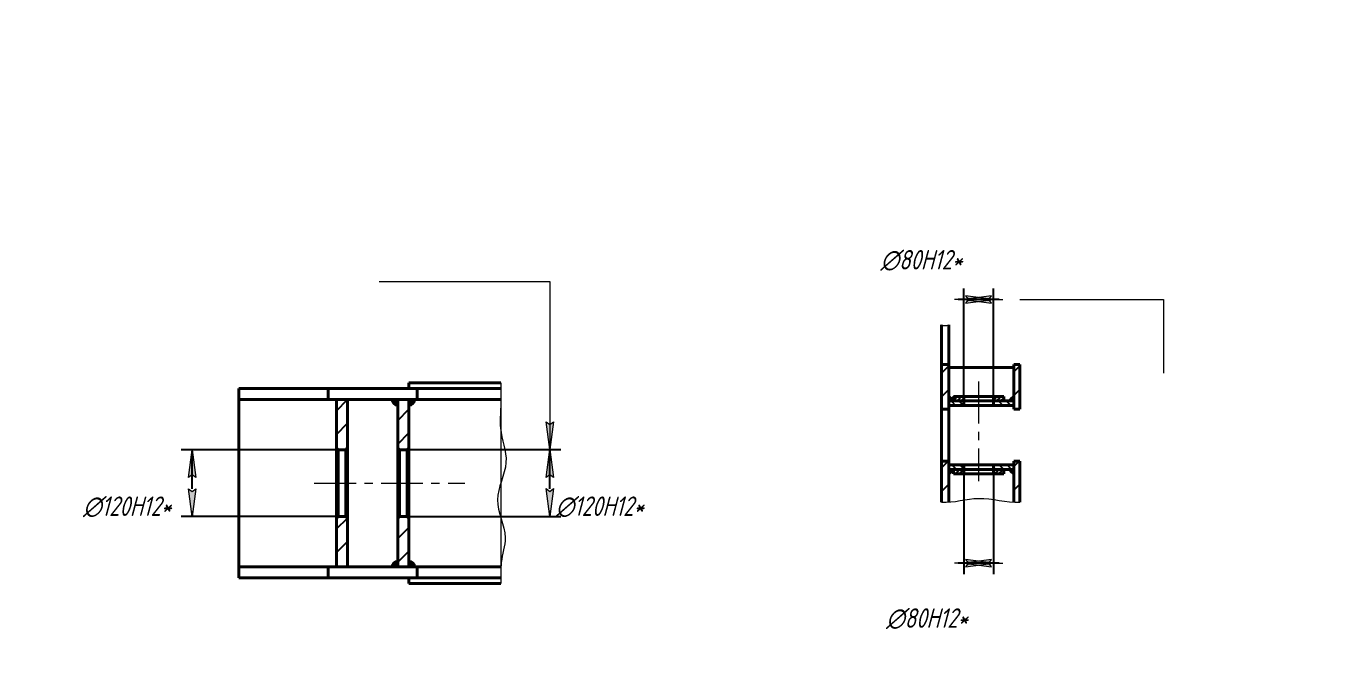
# Model space of a CAD drawing. Header units: millimetres. Extents: x 0 to 841, y 0 to 594.
# Drawn here: x 606 to 841, y 266.3 to 378.6 of the extents above; entities that cross this region are included whole.
import ezdxf

# ---------------------------------------------------------------- set-up
doc = ezdxf.new("R2010")
doc.units = ezdxf.units.MM
for name, pattern in [('K5LT_AXLED', [12, 7.5, -1.5, 1.5, -1.5]), ('K5LT_BASIC', [0]), ('K5LT_THIN', [0]), ('K5LT_THIN_INCLUDED_TO_HATCHING', [0])]:
    doc.linetypes.add(name, pattern=pattern)
doc.layers.add('Системный слой', color=7, linetype='Continuous')
doc.styles.add('KDIMTEXTSTYLE', font='GOST_AU.SHX', dxfattribs={"width": 0.96, "oblique": 15, "height": 5})
doc.dimstyles.new('KDIMSTYLE (0.07)', dxfattribs={"dimtxt": 5, "dimasz": 1, "dimexe": 2, "dimexo": 0.0625, "dimgap": 1, "dimtad": 1, "dimlfac": 15, "dimtxsty": 'KDIMTEXTSTYLE', "dimsah": 1, "dimcen": 0.09, "dimdle": 1, "dimadec": 0, "dimazin": 0, "dimtfac": 0.667, "dimtmove": 0, "dimatfit": 3, "dimfxl": 1, "dimtvp": 1, "dimtolj": 1, "dimtzin": 0, "dimarcsym": 0})
doc.dimstyles.new('KDIMSTYLE (0.10)', dxfattribs={"dimtxt": 5, "dimasz": 1, "dimexe": 2, "dimexo": 0.0625, "dimgap": 1, "dimtad": 1, "dimlfac": 10, "dimtxsty": 'KDIMTEXTSTYLE', "dimsah": 1, "dimcen": 0.09, "dimdle": 1, "dimadec": 0, "dimazin": 0, "dimtfac": 0.667, "dimtmove": 0, "dimatfit": 3, "dimfxl": 1, "dimtvp": 1, "dimtolj": 1, "dimtzin": 0, "dimarcsym": 0})
pattern_1 = [(45, (0, 0), (-2.121320343559643, 2.121320343559643), [])]
pattern_2 = [(45, (0, 0), (-0.3535533905932738, 0.3535533905932738), [])]
pattern_3 = [(135, (0, 0), (-0.7071067811865476, -0.7071067811865475), [])]

# ---------------------------------------------------------------- blocks, each defined once
blk = doc.blocks.new('U289')
at = {"layer": 'Системный слой', "color": 150, "linetype": 'K5LT_BASIC', "lineweight": 40, "true_color": 0x0080ff}
for p, q in [((661.7023193368102, 311.5646020561226), (660.2023193366509, 311.5646020561226)), ((672.7023193367211, 311.5646020561227), (663.7023193368105, 311.5646020561226)), ((676.2023193366043, 311.5646020561226), (674.7023193367374, 311.5646020561227))]:
    blk.add_line(p, q, dxfattribs=at)
blk = doc.blocks.new('U290')
at = {"layer": 'Системный слой', "color": 150, "linetype": 'K5LT_BASIC', "lineweight": 40, "true_color": 0x0080ff}
for p, q in [((661.7023193368102, 281.5646020561226), (660.2023193366509, 281.5646020561226)), ((672.7023193367211, 281.5646020561227), (663.7023193368105, 281.5646020561226)), ((676.2023193366043, 281.5646020561226), (674.7023193367374, 281.5646020561227))]:
    blk.add_line(p, q, dxfattribs=at)
blk = doc.blocks.new('U291')
at = {"layer": 'Системный слой', "color": 150, "linetype": 'K5LT_BASIC', "lineweight": 40, "true_color": 0x0080ff}
for p, q in [((674.7023193366726, 313.5646020561226), (674.7023193366726, 314.564602056101)), ((674.7023193366725, 278.564602056101), (674.7023193366725, 279.5646020561226))]:
    blk.add_line(p, q, dxfattribs=at)
blk = doc.blocks.new('KDIMARROW_01')
at = {"layer": 'Системный слой'}
blk.add_hatch(color=0, dxfattribs=at).paths.add_polyline_path([(-5, -0.6582624912261956), (0, 0), (-5, 0.658262491226197), (-4.5, 5.51091059616309e-16)])
at = {"layer": 'Системный слой', "color": 0, "linetype": 'K5LT_THIN', "lineweight": 18}
for p, q in [((-4.5, 5.51091059616309e-16), (-5, 0.658262491226197)), ((-5, 0.658262491226197), (0, 0)), ((0, 0), (-5, -0.6582624912261956)), ((-5, -0.6582624912261956), (-4.5, 5.51091059616309e-16)), ((0, 0), (-1, 0))]:
    blk.add_line(p, q, dxfattribs=at)
blk = doc.blocks.new('U294')
at = {"layer": 'Системный слой'}
blk.add_hatch(color=7, dxfattribs=at).paths.add_polyline_path([(699.9633372624343, 302.5853921826013), (700.6215997536605, 307.5853921826013), (699.9633372624343, 307.0853921826013), (699.3050747712081, 307.5853921826013)])
at = {"layer": 'Системный слой', "color": 7, "linetype": 'K5LT_THIN', "lineweight": 18}
for p, q in [((699.9633372624343, 332.7488267315281), (699.9633372624343, 302.5853921826013)), ((699.9633372624343, 302.5853921826013), (699.3050747712081, 307.5853921826013)), ((699.3050747712081, 307.5853921826013), (699.9633372624343, 307.0853921826013)), ((699.9633372624343, 307.0853921826013), (700.6215997536605, 307.5853921826013)), ((700.6215997536605, 307.5853921826013), (699.9633372624343, 302.5853921826013))]:
    blk.add_line(p, q, dxfattribs=at)
blk = doc.blocks.new('U295')
at = {"layer": 'Системный слой', "color": 150, "linetype": 'K5LT_BASIC', "lineweight": 40, "true_color": 0x0080ff}
for p, q in [((771.5749787001108, 324.9901420924938), (771.5749787001338, 317.8507167379615)), ((771.5749787001596, 309.8507167379615), (771.5749786995812, 300.5173834047034))]:
    blk.add_line(p, q, dxfattribs=at)
blk = doc.blocks.new('U296')
at = {"layer": 'Системный слой', "color": 150, "linetype": 'K5LT_BASIC', "lineweight": 40, "true_color": 0x0080ff}
for p, q in [((770.2416453668004, 317.8507167379572), (770.241645366784, 324.9901420924938)), ((770.2416453662478, 300.5173834047077), (770.2416453668262, 309.8507167379572))]:
    blk.add_line(p, q, dxfattribs=at)
blk = doc.blocks.new('KDIMARROW_02')
at = {"layer": 'Системный слой'}
blk.add_hatch(color=0, dxfattribs=at).paths.add_polyline_path([(4.5, -5.51091059616309e-16), (5, 0.6582624912261956), (0, 0), (5, -0.658262491226197)])
at = {"layer": 'Системный слой', "color": 0, "linetype": 'K5LT_THIN', "lineweight": 18}
for p, q in [((0, 0), (-1, 0)), ((5, 0.6582624912261956), (0, 0)), ((0, 0), (5, -0.658262491226197)), ((0, 0), (7, -8.572527594031472e-16)), ((4.5, -5.51091059616309e-16), (5, 0.6582624912261956)), ((5, -0.658262491226197), (4.5, -5.51091059616309e-16))]:
    blk.add_line(p, q, dxfattribs=at)

msp = doc.modelspace()

# ---------------------------------------------------------------- hatches: boundary and pattern name
at = {"layer": 'Системный слой'}
h = msp.add_hatch(dxfattribs=at)
h.set_pattern_fill('', angle=45, style=0, pattern_type=0)
h.set_pattern_definition(pattern_1)
h.paths.add_polyline_path([(771.5749787001338, 317.8507167379615), (770.2416453668004, 317.8507167379572), (770.2416453668262, 309.8507167379572), (771.5749787001596, 309.8507167379615)])
h = msp.add_hatch(dxfattribs=at)
h.set_pattern_fill('', angle=45, style=0, pattern_type=0)
h.set_pattern_definition(pattern_1)
h.paths.add_polyline_path([(783.2416453669413, 309.8507167379991), (784.308312033608, 309.8507167379991), (784.308312033608, 317.8507167379991), (783.2416453669413, 317.8507167379991)])
h = msp.add_hatch(dxfattribs=at)
h.set_pattern_fill('', angle=45, style=0, pattern_type=0)
h.set_pattern_definition(pattern_1)
h.paths.add_polyline_path([(661.7023193367208, 311.5642687190856), (661.7023193367203, 302.8638024571967), (661.8023195517383, 302.7637893437165), (661.9023195552635, 302.6637760187715), (662.0023193367225, 302.5637624717838), (663.4023193367367, 302.5637624717882), (663.5023191181938, 302.6637760187715), (663.602319121719, 302.7637893437166), (663.7023193367372, 302.8638024571965), (663.7023193367372, 311.5642687190838)])
h.paths.add_polyline_path([(661.7023193367208, 290.2654016550486), (661.7023193367372, 281.5649353931615), (663.7023193367372, 281.5649353931597), (663.7023193367368, 290.2654016550488), (663.602319121719, 290.3654147685288), (663.5023191181938, 290.4654280934738), (663.4023193367373, 290.5654416404614), (662.0023193367203, 290.5654416404568), (661.9023195552636, 290.4654280934738), (661.8023195517383, 290.3654147685288)])
h = msp.add_hatch(dxfattribs=at)
h.set_pattern_fill('', angle=45, style=0, pattern_type=0)
h.set_pattern_definition(pattern_1)
h.paths.add_polyline_path([(672.7023193367216, 311.5642687190848), (672.7023193367211, 302.8638054089934), (672.8023195509451, 302.7637923439294), (672.9023195544572, 302.6637790681814), (673.0023193367233, 302.5637655712115), (674.4023193367375, 302.5637655712149), (674.5023191190016, 302.6637790681814), (674.6023191225138, 302.7637923439294), (674.702319336738, 302.8638054089931), (674.702319336738, 311.5642687190834)])
h.paths.add_polyline_path([(672.7023193367216, 290.2653987032519), (672.702319336738, 281.564935393162), (674.702319336738, 281.5649353931607), (674.7023193367374, 290.2653987032522), (674.6023191225138, 290.3654117683159), (674.5023191190016, 290.4654250440639), (674.4023193367381, 290.5654385410337), (673.0023193367211, 290.5654385410301), (672.9023195544572, 290.4654250440639), (672.8023195509451, 290.3654117683159)])
h = msp.add_hatch(dxfattribs=at)
h.set_pattern_fill('', angle=135, style=0, pattern_type=0)
h.set_pattern_definition(pattern_3)
h.paths.add_polyline_path([(774.241645366932, 311.3173834046658), (771.5749787002746, 311.3173834046658), (771.5749787002746, 310.5173834046658), (774.241645366932, 310.5173834046658)])
h.paths.add_polyline_path([(783.2416453669414, 311.3173834046658), (779.5749787002652, 311.3173834046658), (779.5749787002652, 310.5173834046658), (783.2416453669414, 310.5173834046658)])
h = msp.add_hatch(dxfattribs=at)
h.set_pattern_fill('', angle=45, style=0, pattern_type=0)
h.set_pattern_definition(pattern_2)
h.paths.add_polyline_path([(774.2416453669318, 312.1173834046658), (772.4083120335986, 312.1173834046658), (772.4083120335986, 311.3173834046658), (774.2416453669318, 311.3173834046658)])
h.paths.add_polyline_path([(781.4083120335986, 312.1173834046658), (779.5749787002652, 312.1173834046658), (779.5749787002652, 311.3173834046658), (781.4083120335986, 311.3173834046658)])
h = msp.add_hatch(dxfattribs=at)
h.set_pattern_fill('', angle=45, style=0, pattern_type=0)
h.set_pattern_definition(pattern_1)
h.paths.add_polyline_path([(771.5749786995812, 300.5173834047034), (770.2416453662478, 300.5173834047077), (770.2416453662241, 293.1840500713325), (771.5749786995575, 293.1840500713325)])
h = msp.add_hatch(dxfattribs=at)
h.set_pattern_fill('', angle=135, style=0, pattern_type=0)
h.set_pattern_definition(pattern_3)
h.paths.add_polyline_path([(774.2416453669304, 299.8507167379994), (771.574978700273, 299.8507167379995), (771.574978700273, 299.0507167379996), (774.2416453669302, 299.0507167379994)])
h.paths.add_polyline_path([(783.2416453669398, 299.8507167379992), (779.5749787002636, 299.8507167379993), (779.5749787002636, 299.0507167379993), (783.2416453669397, 299.0507167379992)])
h = msp.add_hatch(dxfattribs=at)
h.set_pattern_fill('', angle=45, style=0, pattern_type=0)
h.set_pattern_definition(pattern_2)
h.paths.add_polyline_path([(772.408312033597, 298.2507167379991), (774.2416453669302, 298.2507167379991), (774.2416453669302, 299.0507167379992), (772.408312033597, 299.0507167379992)])
h.paths.add_polyline_path([(779.5749787002636, 298.2507167379991), (781.408312033597, 298.2507167379991), (781.408312033597, 299.0507167379992), (779.5749787002636, 299.0507167379992)])
h = msp.add_hatch(dxfattribs=at)
h.set_pattern_fill('', angle=45, style=0, pattern_type=0)
h.set_pattern_definition(pattern_1)
h.paths.add_polyline_path([(784.3083120336078, 300.5173834046658), (783.241645366941, 300.5173834046658), (783.241645366941, 293.1840500713325), (784.3083120336078, 293.1840500713325)])

# ---------------------------------------------------------------- linework, layer by layer
at = {"layer": 'Системный слой', "color": 7, "linetype": 'K5LT_THIN', "lineweight": 18}
for p, q in [((669.3794579027792, 332.7488267315281), (699.9633372624343, 332.7488267315281)), ((784.308312033608, 329.5260343519755), (810.0542902439275, 329.5260343519755)), ((810.0542902439275, 329.5260343519755), (810.0542902439275, 316.3260343519755))]:
    msp.add_line(p, q, dxfattribs=at)
at = {"layer": 'Системный слой', "color": 150, "linetype": 'K5LT_BASIC', "lineweight": 40, "true_color": 0x0080ff}
for p, q in [((770.2416453668004, 317.8507167379572), (770.2416453668262, 309.8507167379572)), ((771.5749787001338, 317.8507167379615), (770.2416453668004, 317.8507167379572)), ((771.5749787001338, 317.8507167379615), (771.5749787001596, 309.8507167379615)), ((771.5749787002746, 317.3173834046657), (783.2416453669413, 317.3173834046657)), ((783.2416453669413, 309.8507167379991), (783.2416453669413, 317.8507167379991)), ((784.308312033608, 317.8507167379991), (783.2416453669413, 317.8507167379991)), ((784.308312033608, 309.8507167379991), (784.308312033608, 317.8507167379991)), ((644.2023193366329, 313.5646020561226), (644.2023193366509, 311.5646020561226)), ((652.7023193366509, 313.5646020561226), (644.2023193366329, 313.5646020561226)), ((660.2023193366509, 313.5646020561226), (652.7023193366509, 313.5646020561226)), ((660.2023193366509, 313.5646020561226), (660.2023193366509, 311.5646020561226)), ((676.2023193366043, 313.5646020561226), (660.2023193366509, 313.5646020561226)), ((674.7023193366726, 314.564602056101), (691.2023193366509, 314.564602056101)), ((676.2023193366043, 313.5646020561226), (676.2023193366043, 311.5646020561226)), ((681.2023193366043, 313.5646020561226), (676.2023193366043, 313.5646020561226)), ((691.2023193366509, 313.5646020561226), (681.2023193366043, 313.5646020561226)), ((644.2023193366509, 311.5646020561226), (644.2023193366329, 281.5646020561226)), ((652.7023193366509, 311.5646020561226), (644.2023193366509, 311.5646020561226)), ((660.2023193366509, 311.5646020561226), (652.7023193366509, 311.5646020561226)), ((661.702319336729, 311.5642687190856), (661.7023193368102, 311.5646020561226)), ((661.7023193368102, 311.5646020561226), (663.7023193368105, 311.5646020561226)), ((661.702319336729, 311.5642687190856), (661.7023193367208, 302.8638024571967)), ((661.702319336729, 311.5642687190856), (663.7023193367372, 311.5642687190855)), ((663.7023193367372, 311.5642687190855), (663.7023193368105, 311.5646020561226)), ((663.7023193367372, 302.8638024571965), (663.7023193367372, 311.5642687190855)), ((672.7014654034932, 311.5646020561226), (672.7014654034932, 310.6484600778944)), ((672.7023193367298, 311.5642687190848), (672.7023193367211, 311.5646020561227)), ((672.7023193367211, 311.5646020561227), (674.7023193367374, 311.5646020561227)), ((672.7023193367298, 311.5642687190848), (672.7023193367215, 302.8638054089934)), ((672.7023193367298, 311.5642687190848), (674.702319336738, 311.5642687190847)), ((674.702319336738, 311.5642687190847), (674.7023193367374, 311.5646020561227)), ((674.702319336738, 302.8638054089931), (674.702319336738, 311.5642687190847)), ((681.2023193366043, 311.5646020561226), (676.2023193366043, 311.5646020561226)), ((691.2023193366509, 311.5646020561226), (681.2023193366043, 311.5646020561226)), ((771.5749787002746, 311.3173834046658), (771.5749787002746, 310.5173834046658)), ((771.5749787002746, 311.3173834046658), (774.241645366932, 311.3173834046658)), ((771.5749787002746, 310.5173834046658), (774.241645366932, 310.5173834046658)), ((772.4083120335986, 312.1173834046658), (772.4083120335986, 311.3173834046658)), ((772.4083120335986, 312.1173834046658), (774.2416453669318, 312.1173834046658)), ((772.4083120335986, 311.3173834046658), (774.241645366932, 311.3173834046658)), ((774.2416453669318, 312.1173834046658), (779.5749787002652, 312.1173834046658)), ((774.2416453669318, 312.1173834046658), (774.241645366932, 311.3173834046658)), ((774.241645366932, 311.3173834046658), (779.5749787002652, 311.3173834046658)), ((774.241645366932, 311.3173834046658), (779.5749787002652, 311.3173834046658)), ((774.241645366932, 311.3173834046658), (774.241645366932, 310.5173834046658)), ((774.241645366932, 310.5173834046658), (779.5749787002652, 310.5173834046658)), ((779.5749787002652, 312.1173834046658), (779.5749787002652, 311.3173834046658)), ((779.5749787002652, 312.1173834046658), (781.4083120335986, 312.1173834046658)), ((779.5749787002652, 311.3173834046658), (781.4083120335986, 311.3173834046658)), ((779.5749787002652, 311.3173834046658), (783.2416453669414, 311.3173834046658)), ((779.5749787002652, 311.3173834046658), (779.5749787002652, 310.5173834046658)), ((779.5749787002652, 310.5173834046658), (783.2416453669414, 310.5173834046658)), ((781.4083120335986, 311.3173834046658), (781.4083120335986, 312.1173834046658)), ((783.2416453669414, 310.5173834046658), (783.2416453669414, 311.3173834046658)), ((770.2416453668262, 309.8507167379572), (771.5749787001596, 309.8507167379615)), ((783.2416453669413, 309.8507167379991), (784.308312033608, 309.8507167379991)), ((661.7023193367208, 290.2654016550486), (661.7023193367208, 302.8638024571967)), ((662.0023193367217, 302.5637624717884), (661.7023193367208, 302.8638024571967)), ((662.0023193367217, 290.5654416404569), (662.0023193367217, 302.5637624717884)), ((662.0023193367217, 302.5637624717884), (663.4023193367373, 302.5637624717882)), ((663.4023193367373, 302.5637624717882), (663.7023193367372, 302.8638024571965)), ((663.4023193367373, 290.5654416404571), (663.4023193367373, 302.5637624717882)), ((663.7023193367372, 290.2654016550488), (663.7023193367372, 302.8638024571965)), ((673.0023193367225, 302.5637655712116), (672.7023193367215, 302.8638054089934)), ((672.7023193367215, 290.2653987032519), (672.7023193367215, 302.8638054089934)), ((673.0023193367225, 302.5637655712116), (674.4023193367381, 302.5637655712116)), ((673.0023193367225, 290.5654385410336), (673.0023193367225, 302.5637655712116)), ((674.4023193367381, 302.5637655712116), (674.702319336738, 302.8638054089931)), ((674.4023193367381, 290.5654385410336), (674.4023193367381, 302.5637655712116)), ((674.702319336738, 290.2653987032522), (674.702319336738, 302.8638054089931)), ((770.2416453668931, 293.1840500713325), (770.2416453662478, 300.5173834047077)), ((770.2416453662478, 300.5173834047077), (771.5749786995812, 300.5173834047034)), ((771.5749787002134, 293.1840500713325), (771.5749786995812, 300.5173834047034)), ((771.574978700273, 299.8507167379995), (774.2416453669304, 299.8507167379994)), ((771.574978700273, 299.0507167379996), (771.574978700273, 299.8507167379995)), ((771.574978700273, 299.0507167379996), (774.2416453669302, 299.0507167379992)), ((772.408312033597, 299.0507167379992), (772.408312033597, 298.2507167379991)), ((772.408312033597, 299.0507167379992), (774.2416453669302, 299.0507167379992)), ((774.2416453669304, 299.8507167379994), (779.5749787002636, 299.8507167379993)), ((774.2416453669302, 299.0507167379992), (774.2416453669304, 299.8507167379994)), ((774.2416453669302, 299.0507167379992), (779.5749787002636, 299.0507167379992)), ((774.2416453669302, 299.0507167379992), (774.2416453669302, 298.2507167379991)), ((774.2416453669302, 299.0507167379992), (779.5749787002636, 299.0507167379992)), ((779.5749787002636, 299.8507167379993), (783.2416453669398, 299.8507167379992)), ((779.5749787002636, 299.0507167379992), (779.5749787002636, 299.8507167379993)), ((779.5749787002636, 299.0507167379992), (779.5749787002636, 298.2507167379991)), ((779.5749787002636, 299.0507167379992), (781.408312033597, 299.0507167379992)), ((779.5749787002636, 299.0507167379992), (783.2416453669397, 299.0507167379992)), ((781.408312033597, 298.2507167379991), (781.408312033597, 299.0507167379992)), ((783.241645366941, 300.5173834046658), (784.3083120336078, 300.5173834046658)), ((783.241645366941, 300.5173834046658), (783.2416453669414, 293.1840500713325)), ((783.2416453669398, 299.8507167379992), (783.2416453669397, 299.0507167379992)), ((784.3083120336078, 300.5173834046658), (784.3083120336078, 293.1840500713325)), ((772.408312033597, 298.2507167379991), (774.2416453669302, 298.2507167379991)), ((774.2416453669302, 298.2507167379991), (779.5749787002636, 298.2507167379991)), ((779.5749787002636, 298.2507167379991), (781.408312033597, 298.2507167379991)), ((662.0023193367217, 290.5654416404569), (661.7023193367208, 290.2654016550486)), ((661.7023193367208, 290.2654016550486), (661.702319336729, 281.5649353931597)), ((662.0023193367217, 290.5654416404569), (663.4023193367373, 290.5654416404571)), ((663.4023193367373, 290.5654416404571), (663.7023193367372, 290.2654016550488)), ((663.7023193367372, 281.5649353931598), (663.7023193367372, 290.2654016550488)), ((673.0023193367225, 290.5654385410336), (672.7023193367215, 290.2653987032519)), ((672.7023193367215, 290.2653987032519), (672.7023193367298, 281.5649353931606)), ((673.0023193367225, 290.5654385410336), (674.4023193367381, 290.5654385410336)), ((674.4023193367381, 290.5654385410336), (674.702319336738, 290.2653987032522)), ((674.702319336738, 281.5649353931607), (674.702319336738, 290.2653987032522)), ((644.2023193366329, 281.5646020561226), (644.2023193366329, 279.5646020561226)), ((652.7023193366509, 281.5646020561226), (644.2023193366329, 281.5646020561226)), ((660.2023193366509, 281.5646020561226), (652.7023193366509, 281.5646020561226)), ((660.2023193366509, 281.5646020561226), (660.2023193366509, 279.5646020561226)), ((661.7023193368102, 281.5646020561226), (661.702319336729, 281.5649353931597)), ((661.702319336729, 281.5649353931597), (663.7023193367372, 281.5649353931598)), ((661.7023193368102, 281.5646020561226), (663.7023193368105, 281.5646020561226)), ((663.7023193368105, 281.5646020561226), (663.7023193367372, 281.5649353931598)), ((672.7023193367211, 281.5646020561227), (672.7023193367298, 281.5649353931606)), ((672.7023193367298, 281.5649353931606), (674.702319336738, 281.5649353931607)), ((672.7023193367211, 281.5646020561227), (674.7023193367374, 281.5646020561227)), ((674.7023193367374, 281.5646020561227), (674.702319336738, 281.5649353931607)), ((676.2023193366043, 281.5646020561226), (676.2023193366043, 279.5646020561226)), ((681.2023193366043, 281.5646020561226), (676.2023193366043, 281.5646020561226)), ((691.2023193366509, 281.5646020561226), (681.2023193366043, 281.5646020561226)), ((652.7023193366509, 279.5646020561226), (644.2023193366329, 279.5646020561226)), ((660.2023193366509, 279.5646020561226), (652.7023193366509, 279.5646020561226)), ((676.2023193366043, 279.5646020561226), (660.2023193366509, 279.5646020561226)), ((691.2023193366509, 278.564602056101), (674.7023193366725, 278.564602056101)), ((681.2023193366043, 279.5646020561226), (676.2023193366043, 279.5646020561226)), ((691.2023193366509, 279.5646020561226), (681.2023193366043, 279.5646020561226))]:
    msp.add_line(p, q, dxfattribs=at)
at = {"layer": 'Системный слой', "color": 7, "linetype": 'K5LT_THIN_INCLUDED_TO_HATCHING', "lineweight": 18}
msp.add_line((691.2023193366509, 314.564602056101), (691.2023193366509, 278.564602056101), dxfattribs=at)
at = {"layer": 'Системный слой', "color": 30, "linetype": 'K5LT_AXLED', "lineweight": 18, "true_color": 0xff8000}
for p, q in [((776.9083120335986, 314.7840500713325), (776.9083120335986, 296.9173834046658)), ((657.7093092805192, 296.5627945686729), (684.7142335804258, 296.5872001095163))]:
    msp.add_line(p, q, dxfattribs=at)
at = {"layer": 'Системный слой', "color": 150, "linetype": 'K5LT_BASIC', "lineweight": 40, "true_color": 0x0080ff}
for centre, radius, start, end in [((672.7023193366509, 311.5646020561226), 1, 180, 270), ((673.1023193366509, 311.5646020561227), 1, 180, 246.4218215262152), ((674.302319336651, 311.5646020561226), 1, 293.5781784836459, 0), ((674.7023193366509, 311.5646020561227), 1, 270, 0), ((771.5749787002746, 311.3173834046657), 0.6666666666666666, 0, 90), ((783.2416453669413, 311.3173834046657), 0.6666666666666666, 90, 180), ((771.5749787002748, 299.0507167379992), 0.6666666666666666, 270, 0), ((783.2416453669414, 299.0507167379992), 0.6666666666666666, 180, 270), ((672.7023193366509, 281.5646020561226), 1, 90, 179.9999999999996), ((673.1023193366509, 281.5646020561227), 1, 113.5781784737844, 180), ((674.7023193366509, 281.5646020561226), 1, 0, 90), ((674.302319336651, 281.5646020561226), 1, 0, 66.42182151635414)]:
    msp.add_arc(centre, radius, start, end, dxfattribs=at)
at = {"layer": 'Системный слой', "color": 7, "linetype": 'K5LT_THIN', "lineweight": 18}
msp.add_open_spline([(770.2416453667862, 324.9901420924938), (770.6768133079771, 324.8005227158193), (771.1212577524193, 324.8005227158193), (771.5749787001129, 324.9901420924938)], degree=3, dxfattribs=at)
for points, knots in [([(691.2023193366509, 314.564602056101), (691.1949792290748, 313.1567803890498), (691.260236132837, 310.459293019314), (690.7897471355728, 305.6208933760755), (693.2203518526594, 300.1689451194308), (689.2128187381646, 293.5180149045548), (692.8143117300554, 287.5732129171283), (690.9824138388864, 282.6119172745071), (691.2302090708984, 279.8304981628791), (691.2023193366509, 278.564602056101)], [0, 0, 0, 0, 1.044615073676016, 2.006327125972519, 3.563357594440971, 5.237672319157945, 6.946039552672569, 8.05908837001524, 9, 9, 9, 9]), ([(770.2416453668931, 293.1840500713325), (772.4897642264542, 293.0173773339509), (777.1148331613268, 294.6684637960006), (781.8371142743301, 293.0570716750235), (784.3083120336078, 293.1840500713325)], [0, 0, 0, 0, 1.901192545790185, 4, 4, 4, 4])]:
    msp.add_open_spline(points, degree=3, knots=knots, dxfattribs=at)

# ---------------------------------------------------------------- block references
at = {"layer": 'Системный слой'}
for name in ['U294', 'U296', 'U295', 'U291', 'U289', 'U290']:
    msp.add_blockref(name, (0, 0), dxfattribs=at)

# ---------------------------------------------------------------- dimensions: what is measured, and where the dimension line sits
at = {"layer": 'Системный слой', "color": 7}
for base, p1, p2, location in [((774.2416453669318, 329.5260343519755), (779.5749787002652, 311.1840500713325), (774.2416453669318, 311.9840500713325), (766.6453599761551, 336.54945002701)), ((774.2416453669304, 282.2286580896863), (779.5749787002636, 299.8507167379993), (774.2416453669304, 299.8507167379994), (767.6453599761536, 272.2534014904081))]:
    msp.add_linear_dim(base=base, p1=p1, p2=p2, location=location, dimstyle='KDIMSTYLE (0.07)', override={"dimexo": 0, "dimtoh": 1, "dimpost": '\\H3.5;\\W0.965;\\Q15;∅<>\\H3.5;\\W0.965;\\Q15;\\Q15;H12\\H3.5;\\W0.965;\\Q15;\\Q15;*', "dimblk1": 'KDIMARROW_02', "dimblk2": 'KDIMARROW_02', "dimse1": 0, "dimse2": 0, "dimclrt": 7, "dimtmove": 1, "dimtolj": 1}, dxfattribs=at).render()
for base, p1, p2, location in [((635.8125824450156, 302.5646020532575), (661.9023193367217, 290.5646020589878), (661.9023193367217, 302.5646020532575), (624.1332309618153, 292.3259539244328)), ((699.9633372624343, 302.5853921826013), (674.502319336738, 290.5853930615317), (674.502319336738, 302.5853921826013), (708.9192720347902, 292.3259539244328))]:
    msp.add_linear_dim(base=base, p1=p1, p2=p2, angle=90, location=location, dimstyle='KDIMSTYLE (0.10)', override={"dimexo": 0, "dimtoh": 1, "dimpost": '\\H3.5;\\W0.965;\\Q15;∅<>\\H3.5;\\W0.965;\\Q15;\\Q15;H12\\H3.5;\\W0.965;\\Q15;\\Q15;*', "dimblk1": 'KDIMARROW_01', "dimblk2": 'KDIMARROW_01', "dimse1": 0, "dimse2": 0, "dimclrt": 7, "dimtmove": 1, "dimtolj": 1}, dxfattribs=at).render()

doc.saveas('drawing.dxf')
